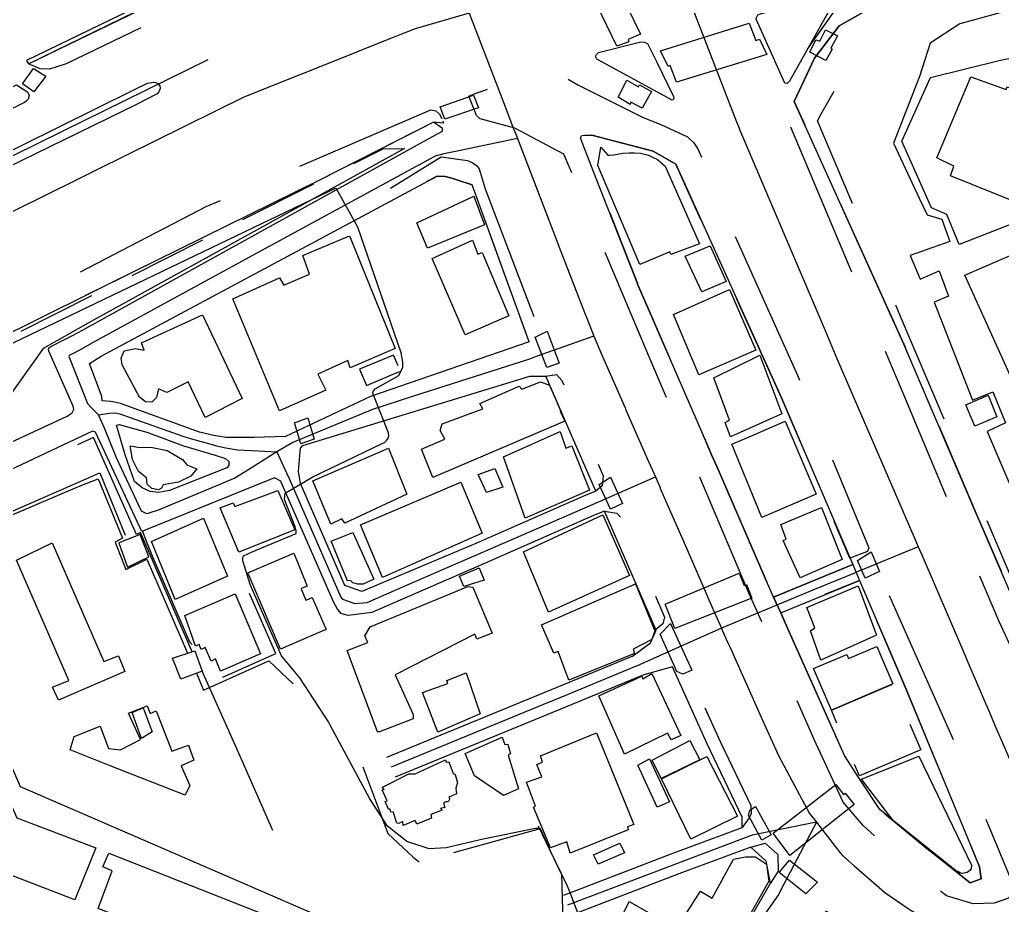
# Model space of a CAD drawing. Header units: millimetres. Extents: x 198785 to 203305, y 542885 to 545889.
# Drawn here: x 200767.1 to 200994.8, y 544811.3 to 545016.6 of the extents above; entities that cross this region are included whole.
import ezdxf

# ---------------------------------------------------------------- set-up
doc = ezdxf.new("R2010")
doc.units = ezdxf.units.MM
for name, pattern in [('FENCE_25K', [54.3, 28.7, -9.2, -16.4]), ('HIDDEN_BULD_25K', [28.8, 18.4, -10.4]), ('HIDDEN_EMBANKMENT_25K', [28.8, 18.4, -10.4]), ('HIDDEN_IN_25K', [56.5, 36.5, -20])]:
    doc.linetypes.add(name, pattern=pattern)
for name, color, linetype in [('A0013114', 253, 'Continuous'), ('A0013117', 253, 'Continuous'), ('A0013118', 253, 'Continuous'), ('A0023214', 253, 'Continuous'), ('A0023217', 253, 'Continuous'), ('A0033324', 253, 'Continuous'), ('A0043325', 253, 'Continuous'), ('A0053326', 253, 'Continuous'), ('B0014111', 253, 'Continuous'), ('B0014113', 253, 'Continuous'), ('B0014115', 253, 'Continuous'), ('B0014116', 253, 'Continuous'), ('B0024120', 253, 'Continuous'), ('C0076117', 253, 'Continuous'), ('C0523121', 253, 'Continuous'), ('F0017111', 253, 'Continuous'), ('F0037222', 253, 'Continuous'), ('F0037223', 253, 'Continuous'), ('F0047224', 253, 'Continuous')]:
    doc.layers.add(name, color=color, linetype=linetype)

msp = doc.modelspace()

# ---------------------------------------------------------------- linework, layer by layer
at = {"layer": 'A0013114'}
for points in [[(200769.11, 545006.34), (200808.76, 545025.61), (200828.16, 545031.21), (200829.81, 545031.87), (200830.48, 545032.52), (200831.23, 545033.66)], [(201001.52, 544872.57), (201000.79, 544874.16), (200990.41, 544898.39), (200988.81, 544902.12), (200972, 544941.37), (200946.59, 544997.58), (200951.31, 545007.62), (200957.01, 545015.15), (200964.09, 545019.17), (200967.41, 545019.95), (200991.99, 545023.29), (201026.18, 545026.76)], [(200865.11, 544990.72), (200865.1, 544991.33), (200862.96, 544992.8), (200856.01, 544989.27), (200836.42, 544979.31), (200798.63, 544960.65), (200794.1, 544958.41), (200760.99, 544942.06), (200715.43, 544919.13), (200710.67, 544916.74), (200662.14, 544892.31), (200636.07, 544879.19), (200593.09, 544857.56), (200553.7, 544838.21), (200545.09, 544837.29), (200534.08, 544831.28), (200522.3, 544823.06), (200468.17, 544795.87), (200466.83, 544794.93), (200466.23, 544794.15)], [(200941.83, 544882.71), (200940.72, 544885.19), (200940.12, 544886.53), (200928.71, 544912.83), (200927.45, 544915.73), (200925.15, 544921.04), (200915.06, 544944.32), (200913.07, 544948.91), (200910.31, 544955.27), (200910.26, 544955.39), (200900.73, 544979.75), (200897.6, 544987.74), (200897.05, 544989.15), (200897.35, 544989.7), (200899.71, 544989.83), (200913.89, 544986.08), (200919.14, 544983.05), (200943.62, 544928.88), (200960.16, 544890.28), (200941.83, 544882.71)], [(200885.14, 544941.86), (200871.93, 544978.28)], [(200900.61, 544907.26), (200889.05, 544933.92)], [(200914.58, 544875.03), (200914.49, 544875.24), (200902.6, 544902.67)], [(200987.42, 544816.51), (200980.48, 544821.96), (200977.33, 544824.44), (200966.42, 544833.48), (200961.61, 544840.85), (200958.28, 544845.96), (200945.06, 544875.49), (200943.46, 544879.05), (200961.73, 544886.6), (200972.46, 544861.56), (200980.69, 544841.66), (200989.57, 544820.17), (200989.96, 544817.38), (200987.42, 544816.51)], [(200934.54, 544831.7), (200926.32, 544848.82), (200918.38, 544866.55)], [(200897.26, 544742.56), (200910.99, 544764.73), (200918.22, 544776.58), (200941.14, 544816.42), (200940.1, 544821.48)]]:
    msp.add_lwpolyline(points, dxfattribs=at)
at = {"layer": 'A0013117'}
for points in [[(200779.47, 544926.96), (200773.83, 544939.76), (200773.76, 544940.18), (200773.87, 544940.61), (200776.65, 544942.01), (200779.34, 544943.36), (200781.66, 544944.61), (200862.94, 544989.59), (200865.11, 544990.72)], [(200885.14, 544941.86), (200848.37, 544929.21), (200828.66, 544919.93), (200821.38, 544919.7), (200820.48, 544919.72), (200819.6, 544919.68), (200818.77, 544919.72), (200816.89, 544919.7), (200815.99, 544919.68), (200815.19, 544919.72), (200814.93, 544919.74), (200813.01, 544919.99), (200812.07, 544920.21), (200808.74, 544920.97), (200790.46, 544927.63), (200789.05, 544927.92), (200788.09, 544928.04), (200786.15, 544928.23), (200786.14, 544929.25), (200783.21, 544936.84), (200785.93, 544938.58), (200863.8, 544980.31), (200865.72, 544980.25), (200866.94, 544979.92), (200867.45, 544979.76), (200868.17, 544979.55), (200871.93, 544978.28)], [(200900.61, 544907.26), (200898.16, 544906.28), (200872.77, 544895.13), (200846.39, 544884.04), (200842.47, 544885.44), (200832.19, 544909.07), (200831.7, 544911.82), (200832.07, 544916.48), (200832.14, 544917.23), (200832.73, 544917.88), (200885.35, 544933.95), (200885.98, 544933.94), (200889.05, 544933.92)], [(200902.6, 544902.67), (200900.09, 544901.66), (200874.77, 544890.54), (200848.7, 544879.12), (200843.17, 544878.43), (200841.56, 544878.92), (200840.7, 544879.89), (200839.78, 544881.61), (200827.69, 544909.39), (200827.61, 544909.56), (200826.11, 544910.33), (200795.4, 544897.89), (200784.65, 544920.98), (200783.98, 544921.19)], [(200799.25, 544906.98), (200797.34, 544907.21), (200795.46, 544908.07), (200793.71, 544909.49), (200791.49, 544915.67), (200789.53, 544922.55), (200790.11, 544922.72), (200796.51, 544920.96), (200805.03, 544917.76), (200812.34, 544915.59), (200814.76, 544914.87), (200815.51, 544914.14), (200815.51, 544913.22), (200815.06, 544912.71), (200801.77, 544907.39), (200799.25, 544906.98)], [(200852.2, 544845.6), (200892.99, 544862.35), (200909.03, 544869.02), (200909.09, 544869.04), (200913.28, 544872.09), (200914.58, 544875.03)], [(200918.38, 544866.55), (200911.71, 544864.71), (200910.95, 544864.4), (200894.9, 544857.73), (200854.1, 544840.98)], [(200893.17, 544813.64), (200918.09, 544823.21), (200934.54, 544829.31), (200934.54, 544831.7)], [(200940.1, 544821.48), (200936.53, 544824.72), (200919.86, 544818.53), (200894.96, 544808.97)]]:
    msp.add_lwpolyline(points, dxfattribs=at)
at = {"layer": 'A0013118'}
for points in [[(200831.23, 545033.66), (200831.17, 545034.72), (200827.85, 545041.41), (200824.76, 545039.74), (200826.92, 545035.41), (200768.62, 545007.08), (200769.11, 545006.34)], [(201024.48, 545013.88), (201022.51, 545019.56), (201017.67, 545019.35), (201009.1, 545019.14), (200995.75, 545018.57), (200984.97, 545015.57), (200978.15, 545011.13), (200975.67, 545003.43), (200969.65, 544987.91), (200975.54, 544975.21), (200977.44, 544971.3), (200980.84, 544970.31), (200982.67, 544965.12), (200973.51, 544961.9), (200975.83, 544956.44), (200980.22, 544958.32), (200982.36, 544952.44), (200979.01, 544951.12), (200987.94, 544928.34), (200992.63, 544930.33), (200995.6, 544923.14), (200991.36, 544921.13), (201008.1, 544881.86), (201005.76, 544874.25)], [(201021.66, 544978.83), (200984.82, 544964.45), (200981.99, 544971.38), (200978.43, 544972.92), (200971.53, 544988.4), (200978.16, 545003.15), (200994.45, 545007.19), (201002.49, 545008.78)], [(201040.06, 544934.8), (201003.05, 544919.91), (200986.16, 544957.31), (201019.69, 544971.86), (201020.24, 544970.37), (201024.45, 544972.16)], [(200619.37, 544800.32), (200611.45, 544819.28), (200608.2, 544827.38), (200611.88, 544828.85), (200610.55, 544832.51), (200673.71, 544859.39), (200676.19, 544862.59), (200677.99, 544865.97), (200679.61, 544868.52), (200680.68, 544872.7), (200682.05, 544875.49), (200683.03, 544876.83), (200685.2, 544878.76), (200700.93, 544887.58), (200727.97, 544900.92), (200745.92, 544908.69), (200764.96, 544918.57), (200778.08, 544924.67), (200779.24, 544925.43), (200779.61, 544926.21), (200779.47, 544926.96)], [(200783.98, 544921.19), (200745.52, 544903.09), (200711.2, 544885.85), (200695.46, 544878.23), (200688.62, 544873.59), (200687.15, 544871.96), (200690.89, 544861.9), (200696.17, 544863.83), (200729.17, 544783.28)], [(200810.09, 544820.18), (200767.29, 544838.76), (200749.33, 544879.95), (200752.58, 544881.74), (200752.54, 544882.43), (200750.13, 544887.22), (200749.09, 544887.59), (200731.9, 544880.17), (200729.4, 544886.51), (200781.08, 544908.48), (200785.26, 544910.13), (200790.93, 544896.38), (200789.2, 544895.47), (200791.65, 544889.09), (200796.52, 544891.5), (200805.98, 544869.69)], [(200786.6, 544867.81), (200789.96, 544869.08), (200791.41, 544865.46), (200776.03, 544858.83), (200774.7, 544861.83), (200778.43, 544863.41), (200766.31, 544891.27), (200774.56, 544895.26), (200786.6, 544867.81)], [(200825.76, 544828.61), (200817.81, 544846.72), (200809.37, 544865.57)], [(200797.32, 544855.72), (200798.73, 544856.34), (200802.34, 544847.01), (200806.16, 544848.38), (200807.44, 544844.93), (200804.49, 544843.58), (200806.48, 544839.07), (200805.43, 544836.79), (200788.03, 544843.62), (200778.78, 544847.32), (200779.72, 544850.38), (200785.73, 544852.78), (200787.67, 544847.64), (200790.44, 544847.34), (200795.04, 544849.73), (200792.26, 544855.84), (200796.64, 544857.48), (200797.32, 544855.72)], [(200811.78, 544546.5), (200804.75, 544563.84), (200780.24, 544616.79), (200817.32, 544665.59), (200821.04, 544669.17), (200844.61, 544700.92), (200871.41, 544737), (200858.24, 544768.9), (200862.25, 544770.99), (200862.18, 544771.43), (200854.61, 544788.66), (200848.28, 544803.07), (200846.79, 544804.25), (200810.09, 544820.18)]]:
    msp.add_lwpolyline(points, dxfattribs=at)
at = {"layer": 'A0023214'}
for points in [[(200919.12, 545029.29), (200933.25, 544992.89), (200933.73, 544991.65), (200934.03, 544990.93), (200953.75, 544944.51), (200956.49, 544938.05), (200974.54, 544896.24), (200974.55, 544896.23), (200975.34, 544894.4), (200976.15, 544892.53), (200985.71, 544870.39), (200987.11, 544867.11), (200992.32, 544854.87), (200993.2, 544852.81), (200995.39, 544847.66), (201010.14, 544813.04), (201011.27, 544810.39), (201011.76, 544809.23), (201016.04, 544797.6)], [(200871.25, 545018.05), (200858.75, 545014.46), (200855.16, 545013.03), (200851.72, 545011.66), (200848.03, 545010.18), (200845.01, 545008.98), (200819.04, 544998.61), (200784.97, 544981.79), (200782.49, 544980.56), (200780.46, 544979.56), (200751.01, 544965.02), (200706.82, 544943.6), (200704.11, 544942.29), (200701.98, 544941.26), (200700.86, 544940.71), (200649.09, 544915.62), (200633.44, 544908.03), (200622.07, 544902.52), (200612.29, 544897.78), (200584.07, 544883.91), (200574.73, 544879.55), (200561.61, 544871.6), (200544.32, 544861.11), (200523.16, 544848.28)], [(200871.25, 545018.05), (200879.27, 544997.24), (200881.56, 544991.3), (200881.84, 544990.59), (200882.11, 544989.88), (200882.45, 544988.99), (200886.3, 544979.01), (200891.44, 544965.69), (200892.15, 544963.86), (200897.99, 544948.71), (200898.65, 544947), (200900.13, 544943.17), (200901.93, 544939.07), (200907.39, 544926.6), (200907.52, 544926.29), (200912.85, 544914.13), (200913.28, 544913.15), (200914.41, 544910.58), (200915.43, 544908.24), (200915.64, 544907.75), (200921.67, 544893.93), (200927.69, 544880.13), (200927.74, 544880.02), (200929.71, 544875.53), (200929.92, 544875.03), (200931.16, 544872.27), (200931.72, 544871.02), (200938.97, 544854.89), (200942.99, 544845.96), (200946.7, 544839.01), (200950.16, 544832.55), (200951.73, 544830.53)], [(200951.73, 544830.53), (200943.42, 544814.68), (200943, 544813.87), (200940.24, 544809.92), (200921.91, 544777.38), (200900.85, 544740), (200900.78, 544739.83), (200900.75, 544739.75), (200897.11, 544730.51)], [(200951.73, 544830.53), (200953.25, 544828.58), (200957.27, 544823.42), (200957.76, 544822.79), (200960.47, 544820.43), (200965.67, 544815.9), (200967.6, 544814.22), (200973.27, 544810.41), (200974.85, 544809.35), (200976.85, 544808.01), (200983.21, 544804.49), (200985.94, 544803.51), (200987.04, 544803.12), (200992.06, 544801.32), (200992.82, 544801.05), (200997.3, 544800.39), (201016.04, 544797.6)]]:
    msp.add_lwpolyline(points, dxfattribs=at)
at = {"layer": 'A0023217'}
for points in [[(200882.45, 544988.99), (200867.72, 544985.96), (200865.41, 544985.49), (200863.37, 544984.95), (200817.66, 544960.05), (200783.79, 544941.6), (200781.27, 544940.1), (200779.93, 544939.43), (200778.54, 544938.73), (200778.48, 544938.51), (200778.52, 544938.3), (200782.81, 544927.6), (200783.68, 544926.58), (200785.32, 544924.98)], [(200900.13, 544943.17), (200886.81, 544938.46), (200885.24, 544937.9), (200858.33, 544929.26), (200848.81, 544926.2), (200830.4, 544918.58), (200826.65, 544916.36)], [(200785.32, 544924.98), (200787.87, 544925.33), (200788.79, 544925.46), (200789.58, 544925.32), (200790.28, 544925.17), (200804.89, 544920.06), (200806.88, 544919.37), (200812.21, 544917.9), (200812.68, 544917.79), (200814.85, 544917.31), (200817.52, 544916.88), (200822.4, 544916.61), (200826.65, 544916.36)], [(200826.65, 544916.36), (200819.36, 544911.79), (200816.91, 544910.25), (200799, 544902.81), (200797.7, 544902.4), (200796.54, 544902.04), (200795.31, 544902.61), (200789.5, 544914.99), (200786.75, 544921.87), (200785.32, 544924.98)], [(200826.65, 544916.36), (200828.29, 544912.84), (200829.52, 544910.21), (200841.48, 544882.7), (200841.91, 544882.22), (200844.78, 544881.23), (200847.62, 544881.48), (200856.54, 544885.37), (200881.51, 544896.25), (200901.59, 544904.99), (200914.41, 544910.58)], [(200975.34, 544894.4), (200961.05, 544888.49), (200960.94, 544888.44), (200951.88, 544884.69), (200936.21, 544878.22), (200929.71, 544875.53), (200916.92, 544869.81), (200910.02, 544866.72), (200909.99, 544866.71), (200893.95, 544860.04), (200885.09, 544856.41), (200853.15, 544843.29)], [(200951.73, 544830.53), (200936.82, 544827.5), (200922.56, 544822.1), (200915.44, 544819.41), (200894.06, 544811.31)]]:
    msp.add_lwpolyline(points, dxfattribs=at)
at = {"layer": 'A0033324', "linetype": 'HIDDEN_IN_25K', "flags": 128}
for points in [[(200777.85, 545006.33), (200773.96, 545005.13), (200771.83, 545005.18), (200769.11, 545006.34), (200808.76, 545025.61), (200828.16, 545031.21), (200829.81, 545031.87), (200830.48, 545032.52), (200831.23, 545033.66), (200837.15, 545036.08), (200864.28, 545049.04), (200868.7, 545053.16), (200868.97, 545053.67), (200871.64, 545058.75), (200873.53, 545066.82), (200873.74, 545067.72), (200873.62, 545075.65), (200872.13, 545086.01), (200871.58, 545088.63), (200872.88, 545088.64), (200873.32, 545088.21), (200874.81, 545083.16), (200876.57, 545068.81), (200876.39, 545062.78), (200875.18, 545058.3), (200873.87, 545055.13), (200870.42, 545049.21), (200868.69, 545047.35), (200863.14, 545043.93), (200853.87, 545039.6), (200833.38, 545029.72), (200827.81, 545027.04), (200824.87, 545026.13), (200810.7, 545022.23), (200777.85, 545006.33)], [(201143.59, 545028.74), (201151.85, 545027.89), (201155.17, 545027.48), (201170.59, 545024.35), (201179.47, 545022.67), (201187.88, 545020.85), (201200.55, 545017.77), (201218.05, 545013.52), (201235.64, 545008.9), (201243.34, 545006.71), (201252.39, 545004.14), (201262.27, 545000.64), (201270.23, 544997.79), (201282.19, 544992.65), (201297.78, 544986.3), (201309.36, 544981.36), (201322.24, 544975.29), (201334.28, 544969.78), (201339.41, 544967.1), (201356.91, 544958.2), (201368.37, 544951.62), (201378.96, 544945.45), (201390.3, 544939.1), (201401.05, 544931.12), (201416.89, 544920.19), (201427.81, 544912.12), (201435.69, 544905.72), (201445.98, 544898.53), (201458.21, 544889.93), (201485.66, 544870.17), (201489.51, 544867.51), (201489.88, 544866.93), (201490.09, 544866.38), (201490.48, 544863.48), (201490.3, 544861.45), (201489.78, 544860.05), (201488, 544857.86), (201473.24, 544840.18), (201472.16, 544839.48), (201471.64, 544839.28), (201470.76, 544839.07), (201469.04, 544838.94), (201485.79, 544858.18), (201485.47, 544864.22), (201448.38, 544892.33), (201411.05, 544919.56), (201391.88, 544932.24), (201362.84, 544947.61), (201339.46, 544961.56), (201326.66, 544967.71), (201317, 544971.9), (201294.58, 544981.63), (201287.04, 544984.9), (201252.67, 544997.81), (201231.03, 545004.62), (201218.88, 545008.06), (201212.42, 545009.77), (201174.79, 545018.84), (201138.94, 545024.44), (201115.89, 545026.87), (201099.83, 545027.92), (201050.55, 545028.2), (201042.01, 545028.14), (201026.18, 545026.76), (200991.99, 545023.29), (200967.41, 545019.95), (200964.09, 545019.17), (200957.01, 545015.15), (200951.31, 545007.62), (200946.59, 544997.58), (200972, 544941.37), (200988.81, 544902.12), (200990.41, 544898.39), (201000.79, 544874.16), (201005.1, 544864.8), (201003.12, 544864.03), (201000.97, 544864.29), (201000.06, 544864.95), (200999.71, 544865.29), (200999.27, 544865.87), (200994, 544877.23), (200971.97, 544929.57), (200944.55, 544994.72), (200943.57, 544996.89), (200943.81, 544998.59), (200944.59, 545000.18), (200949.25, 545009.17), (200956.51, 545019.32), (200964.34, 545023.14), (200968.75, 545024.87), (200974.92, 545025.85), (200985.17, 545027.43), (200997.13, 545029.53), (201011.84, 545030.89), (201025.75, 545031.87), (201039.34, 545032.57), (201051.29, 545032.71), (201063.42, 545033.04), (201075.59, 545032.94), (201084.17, 545032.85), (201090.42, 545032.8), (201101.21, 545032.15), (201119, 545030.98), (201124.21, 545030.56), (201143.59, 545028.74)], [(200941.83, 544882.71), (200943.46, 544879.05), (200945.06, 544875.49), (200958.28, 544845.96), (200961.61, 544840.85), (200966.42, 544833.48), (200977.33, 544824.44), (200980.48, 544821.96), (200987.42, 544816.51), (200989.96, 544817.38), (200989.57, 544820.17), (200981.01, 544840.87), (200972.46, 544861.56), (200961.77, 544886.51), (200965.06, 544887.68), (200966.69, 544887.44), (200982.55, 544851.79), (200997.06, 544816.68), (200997.37, 544814.52), (200996.3, 544812.92), (200992.98, 544811.74), (200988.09, 544811.59), (200981.87, 544813.5), (200970.63, 544822.33), (200962.58, 544829.79), (200957.96, 544835.15), (200951.26, 544849.73), (200936.16, 544883.49), (200913.61, 544936.98), (200893.21, 544985.39), (200881.87, 544991.4), (200873.81, 544993.59), (200872.97, 544994.36), (200872.11, 544996.55), (200871.19, 544998.86), (200872.28, 544999.33), (200888.84, 545004.98), (200889.76, 545004.94), (200890.86, 545004.61), (200891.86, 545004.22), (200896.42, 545001.43), (200911.61, 544993.87), (200915.68, 544992.28), (200921.89, 544989.43), (200923.31, 544988.03), (200924.27, 544986.67), (200932.61, 544966.97), (200947.25, 544934.33), (200963.91, 544894.16), (200963.57, 544893.32), (200959.52, 544891.76), (200943.62, 544928.88), (200919.14, 544983.05), (200913.89, 544986.08), (200899.71, 544989.83), (200897.35, 544989.7), (200897.05, 544989.15), (200897.6, 544987.74), (200900.73, 544979.75), (200910.26, 544955.39), (200910.31, 544955.27), (200913.07, 544948.91), (200915.06, 544944.32), (200925.15, 544921.04), (200927.45, 544915.73), (200928.71, 544912.83), (200940.12, 544886.53), (200940.72, 544885.19), (200941.83, 544882.71)], [(200699.43, 544963.54), (200698.63, 544963.25), (200698.22, 544963.36), (200698.14, 544964.16), (200698.31, 544967.81), (200737.61, 544987.13), (200766.36, 545001.45), (200768.93, 544999.77), (200769.25, 544998.91), (200769.03, 544998.17), (200768.65, 544997.75), (200768.15, 544997.35), (200732.54, 544980.11), (200699.43, 544963.54)], [(200865.17, 544993.14), (200865.32, 544992.61), (200862.96, 544992.8), (200836.42, 544979.31), (200760.99, 544942.06), (200593.09, 544857.56), (200553.7, 544838.21), (200545.09, 544837.29), (200534.08, 544831.28), (200522.3, 544823.06), (200468.17, 544795.87), (200466.83, 544794.93), (200466.23, 544794.15), (200465.85, 544792.6), (200465.91, 544790.86), (200466.38, 544788.98), (200467.84, 544784.95), (200470.65, 544778.63), (200472, 544779.19), (200472.01, 544778.05), (200471.89, 544777.35), (200471.22, 544776.75), (200470.18, 544776.58), (200469.17, 544776.81), (200468.52, 544777.5), (200464.38, 544786.84), (200463.67, 544788.71), (200463.16, 544790.45), (200463, 544792.2), (200463.02, 544792.55), (200463.1, 544793.99), (200463.7, 544795.86), (200464.97, 544797.15), (200468.94, 544799.58), (200520.14, 544825.18), (200531.78, 544833.23), (200543.52, 544840.1), (200552.52, 544845.28), (200617.23, 544876.81), (200705.21, 544919.59), (200758.74, 544946.53), (200810.3, 544973.24), (200862.35, 544995.67), (200863.5, 544995.44), (200864.34, 544994.63), (200865.17, 544993.14)], [(200873.6, 544981.99), (200874.95, 544977.37), (200881.16, 544961.11), (200886.57, 544946.92), (200886.8, 544945.32), (200886.75, 544944.49), (200885.14, 544941.86), (200871.93, 544978.28), (200868.17, 544979.55), (200867.45, 544979.76), (200866.94, 544979.92), (200865.72, 544980.25), (200863.8, 544980.31), (200849.79, 544972.8), (200849, 544974.44), (200849.33, 544975.21), (200864.79, 544984.75), (200870.89, 544983.92), (200872.1, 544983.39), (200872.97, 544982.73), (200873.6, 544981.99)], [(200902.07, 544908.53), (200900.61, 544907.26), (200889.05, 544933.92), (200891.52, 544934.35), (200892.76, 544932.91), (200897.52, 544921.94), (200902.35, 544910.79), (200902.07, 544908.53)], [(200916.17, 544876.52), (200914.43, 544875.09), (200914.49, 544875.24), (200902.6, 544902.67), (200905.48, 544902.18), (200906.61, 544900.95), (200911.41, 544889.89), (200916.54, 544878.05), (200916.17, 544876.52)], [(200943.46, 544879.05), (200941.83, 544882.71), (200960.16, 544890.28), (200961.73, 544886.6), (200943.46, 544879.05)], [(200936.03, 544831.28), (200934.54, 544829.31), (200934.54, 544831.7), (200926.32, 544848.82), (200918.38, 544866.55), (200920.39, 544866.48), (200922.21, 544865.35), (200929.04, 544850.08), (200929.53, 544849.07), (200936.55, 544834.44), (200936.65, 544832.51), (200936.03, 544831.28)], [(200942.88, 544819.17), (200941.14, 544816.42), (200940.1, 544821.48), (200936.53, 544824.72), (200939.9, 544825.71), (200942.71, 544823.16), (200942.84, 544823.05), (200942.88, 544819.17)], [(200973.57, 544791.74), (200972.57, 544785.26), (200972.58, 544792.75), (200969.49, 544797.34), (200964.16, 544802.02), (200945.48, 544810.46), (200948.62, 544812.33), (200965.74, 544804.6), (200970.75, 544800.23), (200971.54, 544799.39), (200972.66, 544796.31), (200973.57, 544791.74)]]:
    msp.add_lwpolyline(points, dxfattribs=at)
at = {"layer": 'A0043325'}
for points in [[(200897.65, 545040.54), (200910.96, 545013.21), (200908.1, 545012), (200908.26, 545011.43), (200905.51, 545010.4), (200891.79, 545038.79), (200894.47, 545039.85), (200894.62, 545039.41), (200897.65, 545040.54)], [(200936.12, 545015.74), (200937.74, 545011.73), (200938.57, 545012.09), (200940.22, 545008.49), (200919.33, 545002.08), (200917.82, 545005.93), (200917.39, 545005.7), (200915.64, 545009.34), (200936.12, 545015.74)], [(200956.62, 545012.85), (200955.11, 545009.99), (200955.36, 545009.74), (200953.93, 545007.13), (200950.2, 545009.02), (200951.6, 545011.89), (200952.52, 545011.57), (200953.86, 545014.19), (200956.62, 545012.85)], [(200773.1, 545003.49), (200770.31, 544999.87), (200767.75, 545001.67), (200770.3, 545005.27), (200773.1, 545003.49)], [(200907.79, 545002.57), (200910.5, 545000.97), (200910.71, 545001.47), (200913.49, 544999.89), (200911.38, 544996.04), (200908.76, 544997.44), (200908.55, 544996.9), (200905.77, 544998.58), (200907.79, 545002.57)], [(200873.42, 544996.17), (200865.61, 544993.48), (200864.5, 544996.38), (200872.27, 544999.11), (200873.42, 544996.17)], [(200892.09, 544936.96), (200889.25, 544935.92), (200886.54, 544942.99), (200889.34, 544944.39), (200892.09, 544936.96)], [(200835.33, 544919.33), (200832.27, 544918.22), (200830.8, 544923.1), (200833.83, 544924.29), (200835.33, 544919.33)], [(200906.83, 544904.39), (200904.05, 544903.07), (200901.39, 544908.85), (200904.03, 544910.54), (200906.83, 544904.39)], [(200966.38, 544888.66), (200963.07, 544887.08), (200961.24, 544891.22), (200964.43, 544893.21), (200966.38, 544888.66)], [(200933.82, 544888.23), (200934.97, 544885.4), (200935.52, 544885.67), (200936.81, 544882.47), (200918.9, 544875.42), (200916.72, 544881.09), (200933.82, 544888.23)], [(200922.88, 544865.76), (200920.79, 544864.85), (200919.39, 544865.49), (200915.54, 544874.1), (200917.9, 544876.62), (200922.88, 544865.76)], [(200956.24, 544839.28), (200958.04, 544836.99), (200958.38, 544837.28), (200960.52, 544834.67), (200945.58, 544822.81), (200941.71, 544827.98), (200956.24, 544839.28)], [(200941.27, 544827.64), (200939.13, 544826.39), (200936.02, 544832.1), (200936.28, 544833.35), (200937.59, 544834.14), (200941.27, 544827.64)], [(200951.97, 544816.64), (200949.32, 544813.92), (200943.11, 544818.88), (200945.51, 544821.73), (200951.97, 544816.64)]]:
    msp.add_lwpolyline(points, dxfattribs=at)
at = {"layer": 'A0053326'}
for points in [[(200945.49, 545002.29), (200944.94, 545001.8), (200944.4, 545001.83), (200937.8, 545016.66), (200937.84, 545017.1), (200938.19, 545017.71), (200938.8, 545017.96), (200949.25, 545020.76), (200955.02, 545022.23), (200955.74, 545022.18), (200956.17, 545021.93), (200956.18, 545021.37), (200945.49, 545002.29)], [(200918.62, 544998.08), (200918.3, 544997.94), (200900.85, 545007.41), (200900.56, 545008.05), (200900.75, 545008.53), (200901.2, 545008.98), (200911.03, 545011.47), (200911.85, 545011.34), (200912.56, 545011.04), (200914.79, 545006.74), (200918.65, 544998.75), (200918.69, 544998.36), (200918.62, 544998.08)]]:
    msp.add_lwpolyline(points, dxfattribs=at)
at = {"layer": 'B0014111'}
for points in [[(200903.39, 544985.18), (200903.75, 544985.17), (200904.82, 544985.26), (200906.87, 544985.6), (200908.34, 544985.72), (200909.57, 544985.7), (200911, 544985.6), (200911.56, 544985.5), (200912.86, 544985.2), (200913.88, 544984.65), (200914.92, 544984.15), (200916.72, 544982.65), (200924.67, 544964.59), (200918.03, 544962.13), (200917.78, 544962.74), (200910.81, 544959.84), (200901.04, 544982.77), (200901.76, 544987.04), (200903.39, 544985.18)], [(200874.79, 544969), (200861.62, 544963.62), (200859.12, 544969.47), (200872.36, 544975.67), (200874.79, 544969)], [(200843.52, 544966.46), (200854.12, 544940.32), (200843.67, 544935.9), (200843.09, 544937.57), (200836.21, 544934.39), (200838.02, 544930.67), (200827.32, 544925.93), (200816.47, 544951.86), (200827.31, 544956.73), (200828.3, 544955), (200834.27, 544957.59), (200832.69, 544961.9), (200843.52, 544966.46)], [(200872.05, 544965.46), (200873.3, 544962.18), (200874.29, 544962.59), (200880.42, 544947.93), (200870.29, 544943.54), (200862.64, 544961.24), (200872.05, 544965.46)], [(200930.81, 544955.86), (200925.19, 544953.5), (200921.29, 544961.78), (200927.1, 544964.14), (200930.81, 544955.86)], [(200937.74, 544939.93), (200924.52, 544934.23), (200918.64, 544948.25), (200931.56, 544954.03), (200937.74, 544939.93)], [(200809.43, 544948.17), (200818.64, 544928.77), (200810.04, 544924.35), (200806.12, 544932.59), (200801.15, 544930.13), (200799.26, 544930.96), (200798.75, 544929), (200797.68, 544927.9), (200796.25, 544927.97), (200794.86, 544929.08), (200790.82, 544936.56), (200790.59, 544938.11), (200791.3, 544939.77), (200793.9, 544940.36), (200795.89, 544939.99), (200795.28, 544941.63), (200809.43, 544948.17)], [(200943.73, 544925.17), (200931.83, 544919.84), (200930.62, 544923.22), (200931.56, 544923.75), (200927.96, 544933.58), (200938.65, 544938.78), (200943.73, 544925.17)], [(200889.91, 544931.88), (200892.46, 544925.95), (200892.34, 544925.79), (200893.42, 544923.49), (200862.81, 544910.45), (200860.24, 544917.01), (200865.6, 544919.35), (200864.52, 544921.34), (200865, 544922.91), (200874.42, 544926.34), (200873.74, 544927.58), (200882.81, 544931.6), (200883.49, 544930.89), (200887.77, 544932.63), (200889.91, 544931.88)], [(200993.58, 544924.54), (200988.43, 544922.32), (200986.4, 544927.25), (200991.58, 544929.52), (200993.58, 544924.54)], [(200951.71, 544906.6), (200939.07, 544901.17), (200932.15, 544918.14), (200937.66, 544920.52), (200939.01, 544921.11), (200944.5, 544923.48), (200951.71, 544906.6)], [(200892.35, 544921.08), (200893.67, 544917.25), (200895.07, 544917.81), (200899.11, 544907.51), (200884.25, 544900.99), (200879.18, 544915.22), (200892.35, 544921.08)], [(200792.65, 544917.79), (200794.93, 544917.37), (200797.47, 544917.48), (200801.22, 544916.71), (200804.81, 544914.65), (200805.78, 544913.36), (200808.12, 544912.46), (200806.71, 544910.73), (200803.9, 544909.39), (200800.34, 544908.72), (200799.93, 544907.97), (200799.26, 544907.62), (200797.67, 544907.91), (200796.59, 544908.88), (200796.44, 544910.36), (200794.63, 544911.87), (200793.25, 544914.61), (200792.65, 544917.79)], [(200856.78, 544906.59), (200842.42, 544899.86), (200841.7, 544900.84), (200839.17, 544899.66), (200835.04, 544909.69), (200852.59, 544917.27), (200856.78, 544906.59)], [(200874.23, 544897.57), (200851.16, 544887.27), (200846.06, 544899.45), (200869.36, 544909.35), (200874.23, 544897.57)], [(200826.88, 544907.39), (200830.82, 544898.32), (200817.89, 544893.15), (200813.55, 544903.39), (200816.53, 544904.56), (200816.96, 544903.71), (200826.88, 544907.39)], [(200957.74, 544891.4), (200947.94, 544887.17), (200944.05, 544895.82), (200944.76, 544896.17), (200943.47, 544899.58), (200952.91, 544903.48), (200957.74, 544891.4)], [(200908.42, 544887.69), (200889.66, 544879.25), (200883.81, 544893.18), (200902.21, 544901.77), (200908.42, 544887.69)], [(200849.12, 544886.86), (200846.7, 544885.73), (200845.41, 544885.69), (200844.27, 544886.05), (200843.72, 544886.59), (200843.08, 544886.47), (200839.27, 544895.68), (200844.31, 544897.73), (200849.12, 544886.86)], [(200832.32, 544884.67), (200833.41, 544882.01), (200833.64, 544882.11), (200834.84, 544882.6), (200838.1, 544875.22), (200836.78, 544874.65), (200827.55, 544870.64), (200820.42, 544887.25), (200819.95, 544888.33), (200830.59, 544892.87), (200833.72, 544885.24), (200832.52, 544884.75), (200832.32, 544884.67)], [(200876.58, 544874.38), (200873.04, 544872.99), (200872.54, 544874.12), (200854.12, 544864.66), (200858.27, 544855.49), (200858.24, 544854.47), (200850.44, 544851.46), (200850.04, 544851.51), (200842.99, 544870.31), (200847.79, 544872.21), (200847.04, 544873.76), (200848.28, 544875.83), (200870.98, 544885.14), (200872.14, 544884.99), (200876.58, 544874.38)], [(200909.26, 544870.62), (200909.6, 544869.67), (200894.34, 544863.47), (200891.86, 544870.07), (200890.89, 544869.75), (200888.05, 544876.26), (200909.82, 544885.81), (200914.3, 544874.86), (200913.62, 544872.87), (200909.26, 544870.62)], [(200965.68, 544873.91), (200952.75, 544868.06), (200950.34, 544874.9), (200951.39, 544875.57), (200949.54, 544880.29), (200961.39, 544885.31), (200965.68, 544873.91)], [(200965.74, 544871.26), (200969.44, 544862.58), (200955.22, 544856.51), (200951.1, 544866.17), (200958.76, 544869.43), (200959.18, 544868.46), (200965.74, 544871.26)], [(200873.79, 544855.69), (200863.98, 544851.41), (200860.42, 544860.59), (200866.3, 544862.72), (200866.08, 544863.39), (200870.57, 544865.17), (200873.79, 544855.69)], [(200913.62, 544865.02), (200920.29, 544850.64), (200918.1, 544849.6), (200917.23, 544851.21), (200907.25, 544846.31), (200901.28, 544859.8), (200911.25, 544864.35), (200911.53, 544863.75), (200913.62, 544865.02)], [(200908.14, 544828.78), (200894.65, 544823.32), (200893.88, 544826), (200890.1, 544824.6), (200886.15, 544834), (200886.63, 544834.26), (200884.51, 544839.8), (200888.12, 544841.02), (200886.95, 544843.9), (200888.22, 544844.46), (200887.78, 544845.89), (200900.8, 544851.24), (200909.42, 544830.02), (200907.97, 544829.49), (200908.14, 544828.78)], [(200924.69, 544844.98), (200915.74, 544840.63), (200913.71, 544844.94), (200922.44, 544849.48), (200924.69, 544844.98)], [(200917.7, 544835.28), (200914.81, 544833.99), (200910.37, 544843.77), (200913.02, 544845.21), (200917.7, 544835.28)], [(200933.44, 544831.9), (200922.62, 544826.59), (200915.82, 544840.56), (200926.34, 544845.78), (200933.44, 544831.9)], [(200986.72, 544818.91), (200985.59, 544818.65), (200984.97, 544818.79), (200984.7, 544819), (200984.22, 544819.15), (200969.51, 544830.96), (200962.21, 544840.49), (200975.45, 544845.87), (200987.67, 544820.55), (200987.62, 544819.71), (200987.28, 544819.32), (200986.72, 544818.91)], [(200940.74, 544816.85), (200932.34, 544802.06), (200921.46, 544809.21), (200924.86, 544814.51), (200927.57, 544812.91), (200932.56, 544821.93), (200935.28, 544822.53), (200937.62, 544822.51), (200940.21, 544820.84), (200940.74, 544816.85)], [(200926.97, 544801.55), (200919.39, 544787.99), (200900.54, 544798.28), (200899.04, 544803.77), (200905.19, 544805.72), (200908.32, 544812.15), (200926.97, 544801.55)]]:
    msp.add_lwpolyline(points, dxfattribs=at)
at = {"layer": 'B0014113'}
for points in [[(200815.22, 544887.6), (200803.14, 544882.19), (200797.61, 544895.6), (200809.67, 544901), (200815.22, 544887.6)], [(200817.04, 544883.49), (200822.89, 544869.59), (200813.65, 544865.58), (200812.47, 544868.37), (200811.47, 544867.84), (200810.04, 544871.01), (200809.14, 544870.57), (200808.7, 544871.75), (200807.81, 544871.33), (200805.32, 544878.46), (200817.04, 544883.49)], [(200878.9, 544850.25), (200879.55, 544848.58), (200880.21, 544848.6), (200880.81, 544846.41), (200880.32, 544846.11), (200882.69, 544838.3), (200879.22, 544836.72), (200872.47, 544841.25), (200870.35, 544846.45), (200878.9, 544850.25)], [(200865.79, 544844.96), (200865.96, 544844.45), (200866.57, 544844.52), (200867.51, 544841.84), (200867.99, 544841.57), (200868.54, 544839.67), (200868.17, 544838.39), (200868.32, 544837.14), (200866.51, 544836.34), (200866.66, 544835.97), (200866.67, 544835.83), (200866.63, 544835.65), (200866.54, 544835.46), (200866.41, 544835.34), (200866.15, 544835.27), (200865.81, 544835.25), (200865.32, 544835.02), (200865.58, 544833.95), (200864.64, 544833.73), (200864.96, 544833.35), (200862.4, 544832.3), (200862.51, 544831.46), (200859.09, 544830.09), (200858.72, 544830.92), (200855.96, 544829.78), (200855.88, 544830.67), (200854.95, 544830.23), (200854.5, 544830.3), (200853.6, 544832.9), (200853.09, 544832.83), (200852.94, 544833.55), (200852.53, 544833.52), (200851.82, 544835.36), (200852.23, 544835.49), (200851.06, 544838.03), (200851.58, 544838.08), (200851.17, 544838.66), (200857.24, 544841.77), (200858.72, 544841.75), (200865.79, 544844.96)]]:
    msp.add_lwpolyline(points, dxfattribs=at)
at = {"layer": 'B0014115'}
for points in [[(200987.54, 545003.34), (200995.75, 545000.35), (200995.96, 545001.02), (200999.11, 544999.65), (200998.86, 544998.21), (201001.9, 544997.03), (201003.67, 545001.24), (201007.69, 545000.01), (201007.64, 544999.43), (201010.7, 544998.67), (201010.29, 544997.25), (201013.36, 544996.31), (201012.31, 544992.14), (201013.4, 544991.56), (201007.1, 544976.44), (201005.12, 544976.96), (201003.96, 544973.21), (200998.91, 544974.71), (200998.72, 544973.97), (200982.79, 544980.36), (200983.57, 544982.58), (200979.67, 544984.58), (200987.54, 545003.34)], [(200740.19, 544879.82), (200741.21, 544877.76), (200745.27, 544879.67), (200766.39, 544831.55), (200784.68, 544824.61), (200779.85, 544812.5), (200763.63, 544818.79), (200764.81, 544822.4), (200760.85, 544823.68), (200759.67, 544826.5), (200755.53, 544824.43), (200732.66, 544876.73), (200740.19, 544879.82)], [(200841.02, 544802.3), (200844.94, 544794.07), (200846.95, 544794.52), (200857.4, 544770.34), (200845.56, 544765.49), (200834.06, 544791.35), (200785.28, 544810.56), (200788.47, 544819.25), (200786.35, 544820.16), (200787.75, 544823.35), (200841.02, 544802.3)]]:
    msp.add_lwpolyline(points, dxfattribs=at)
at = {"layer": 'B0014116', "linetype": 'HIDDEN_BULD_25K', "flags": 128}
for points in [[(200874.75, 544886.64), (200870.05, 544885.19), (200869.04, 544887.58), (200873.57, 544889.52), (200874.75, 544886.64)], [(200975.96, 544847.32), (200961.73, 544841.25), (200955.24, 544856.47), (200969.45, 544862.57), (200975.96, 544847.32)], [(200797.76, 544851.52), (200795.3, 544849.93), (200793.13, 544855.93), (200795.66, 544857.02), (200797.76, 544851.52)], [(200907.25, 544823.4), (200901.18, 544820.81), (200900.07, 544822.97), (200906.18, 544825.67), (200907.25, 544823.4)]]:
    msp.add_lwpolyline(points, dxfattribs=at)
at = {"layer": 'B0024120', "linetype": 'FENCE_25K', "flags": 128}
for points in [[(201002.52, 544873.99), (200971.26, 544947.74), (200952, 544993.16), (200952.8, 544994.58), (200965.36, 545016.94), (200966.89, 545019.67), (200968.78, 545020.19), (201017.38, 545025.79)], [(200794.14, 544897.24), (200784.16, 544919.73), (200705.39, 544882.39), (200693.08, 544875.53), (200689.14, 544871.45)], [(200814.16, 544864.13), (200826.45, 544869.65), (200811.4, 544903.84)], [(200795.55, 544897.95), (200796.44, 544895.55), (200797.9, 544891.88), (200801.2, 544884.46), (200806.44, 544872.34), (200809.2, 544869.81)], [(200808.08, 544865.08), (200809.65, 544861.13), (200824.85, 544867.98), (200844.23, 544849.56), (200852.41, 544827.94), (200858.29, 544822.44), (200859.66, 544821.31)], [(200873.38, 544786.58), (200867.5, 544785.42), (200866.05, 544786.17), (200856.97, 544820.57), (200859.66, 544821.31), (200887.48, 544829)]]:
    msp.add_lwpolyline(points, dxfattribs=at)
at = {"layer": 'C0076117'}
for points in [[(200875.3, 544907), (200873.37, 544911.16), (200877.19, 544912.54), (200879.09, 544908.21), (200875.3, 544907)], [(200795, 544897.24), (200790.02, 544895.27), (200792.05, 544889.69), (200797, 544892.06), (200795, 544897.24)], [(200804.42, 544863.69), (200802.46, 544868.53), (200807.7, 544870.25), (200809.37, 544865.57), (200804.42, 544863.69)]]:
    msp.add_lwpolyline(points, dxfattribs=at)
at = {"layer": 'C0523121'}
for points in [[(200647.19, 544927.82), (200793.39, 545000.22), (200796.7, 545001.89), (200798.15, 545002.07), (200799.02, 545001.85), (200799.56, 545001.26), (200799.61, 545000.59), (200799.35, 544999.88), (200798.92, 544999.39), (200793.97, 544996.86)], [(200793.97, 544996.86), (200744.22, 544972.58)]]:
    msp.add_lwpolyline(points, dxfattribs=at)
at = {"layer": 'F0017111', "elevation": 20}
msp.add_lwpolyline([(200896.41, 544809.5), (200894.46, 544814.75), (200894.02, 544815.71), (200892.56, 544818.73), (200890.22, 544823.65), (200887.94, 544828.7), (200887.79, 544828.94), (200887.54, 544829.07), (200887.15, 544829.11), (200886.64, 544829.11), (200874.47, 544826.59), (200865.91, 544824.6), (200861.97, 544824.34), (200856.8, 544826.07), (200852.31, 544829.61), (200848.19, 544835.93), (200839.04, 544853), (200838.66, 544853.78), (200831.98, 544863.99), (200827.78, 544869.09), (200820.46, 544885.63), (200818.8, 544891.11), (200818.76, 544891.57), (200818.84, 544892.11), (200818.93, 544892.31), (200820.96, 544893.22), (200831.13, 544897.46), (200831.13, 544898.04), (200830.94, 544899), (200828.42, 544905.38), (200828.59, 544906.79), (200835, 544910.6), (200850.97, 544918.23), (200851.62, 544918.59), (200852.08, 544918.99), (200852.51, 544919.55), (200852.61, 544920.08), (200852.53, 544920.77), (200849.03, 544929.76), (200848.96, 544930.18), (200849.01, 544930.39), (200849.43, 544930.98), (200854.92, 544934.09), (200855.89, 544936.02), (200855.89, 544937.18), (200855.5, 544939.31), (200845.44, 544968.49), (200840.5, 544977.35), (200840.23, 544977.44), (200761.66, 544939.77)], dxfattribs=at)
at = {"layer": 'F0037222'}
msp.add_lwpolyline([(200856.24, 544986.69), (200784.21, 544946.93), (200772.52, 544940.35), (200764.34, 544928.87), (200721.53, 544903.19), (200677.43, 544880.33), (200668.42, 544872.89), (200665.66, 544871.47), (200654.36, 544868.79), (200653.95, 544866.68), (200653.07, 544855.08), (200651.63, 544853.31), (200613.74, 544837.37), (200611.34, 544838.5), (200602.19, 544842.72), (200599.85, 544843.32), (200594.69, 544843.99), (200582.37, 544842.81), (200567.5, 544838.22)], dxfattribs=at)
at = {"layer": 'F0037223', "linetype": 'HIDDEN_EMBANKMENT_25K', "flags": 128}
msp.add_lwpolyline([(200567.5, 544838.22), (200565.99, 544842.87), (200607.31, 544863.12), (200670.05, 544895.05), (200752.6, 544936.9), (200851.31, 544986.61), (200856.24, 544986.69)], dxfattribs=at)
at = {"layer": 'F0047224'}
for points in [[(200524.83, 544866.91), (200541.97, 544875.35), (200547.32, 544877.97), (200661.92, 544934.02), (200777.15, 544990.84), (200810.74, 545007.34)], [(200854.82, 544936.34), (200853.73, 544938.8), (200845.84, 544935.54), (200847.46, 544931.76), (200855.11, 544934.99)], [(200732.97, 544517.04), (200727.3, 544514.14), (200697.28, 544558.93), (200684.41, 544590.39), (200686.33, 544594), (200676.01, 544630.18), (200677.61, 544647.1), (200684.01, 544660.28), (200707.16, 544686.74), (200716.89, 544695.05), (200723.72, 544747.69), (200745.53, 544755.45), (200763.94, 544717.5), (200783.24, 544707.45), (200794.58, 544717.28), (200796.31, 544719.6), (200794.83, 544749.12), (200826.8, 544764.98), (200820.11, 544781.11), (200756.61, 544805.04), (200722.79, 544884.03), (200785.67, 544911.54), (200791.53, 544897.09)], [(200807.07, 544870.04), (200795.1, 544897.73), (200794.14, 544897.24)], [(200887.27, 544829.67), (200892.63, 544818.39), (200892.94, 544807.53), (200893.74, 544801.56), (200894.18, 544796.81), (200894.72, 544786.73), (200892.93, 544779.53), (200892.03, 544767.19), (200891.5, 544748.48)]]:
    msp.add_lwpolyline(points, dxfattribs=at)

doc.saveas('drawing.dxf')
